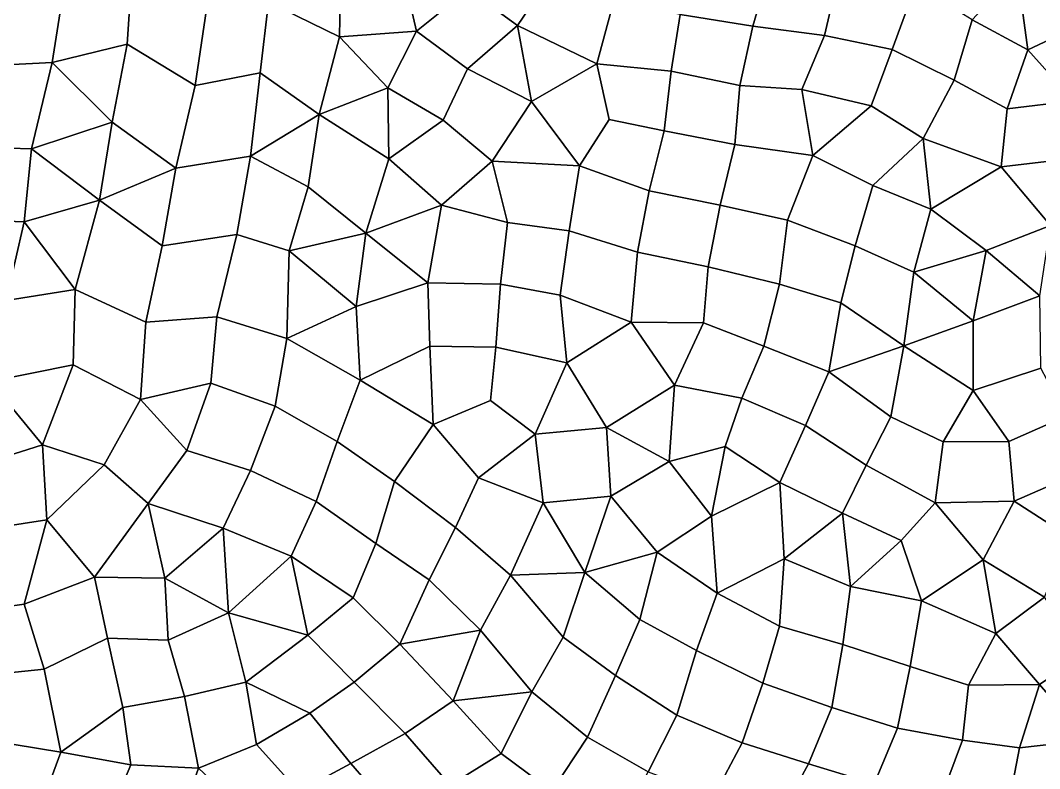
# Model space of a CAD drawing. Extents: x 391089 to 406232, y 6461839 to 6471033.
# Drawn here: x 402555.9 to 402614.5, y 6469660.6 to 6469703.6 of the extents above; entities that cross this region are included whole.
import ezdxf

# ---------------------------------------------------------------- set-up
doc = ezdxf.new("R2010")
doc.units = 0
doc.layers.add('MESH_ELEMS', color=18, linetype='CONTINUOUS')
doc.layers.add('MESH_NODES', color=18, linetype='CONTINUOUS')

msp = doc.modelspace()

# ---------------------------------------------------------------- linework, layer by layer
at = {"layer": 'MESH_ELEMS', "color": 178}
for points in [[(402581.645, 6469705.39, 0.906), (402584.475, 6469703.33, 0.989), (402586.327, 6469706.05, 0.964), (402582.746, 6469708.29, 0.876)], [(402617.374, 6469703.59, 1.056), (402617.753, 6469707.86, 1.384), (402613.213, 6469706.46, 1.172), (402613.833, 6469701.93, 1.074)], [(402578.67, 6469702.99, 0.977), (402577.715, 6469707.15, 0.937), (402574.311, 6469705.92, 1.125), (402574.241, 6469702.67, 1.253)], [(402581.645, 6469705.39, 0.906), (402577.715, 6469707.15, 0.937), (402578.67, 6469702.99, 0.977), (402581.645, 6469705.39, 0.906)], [(402598.012, 6469703.29, 1.066), (402599.032, 6469706.78, 1.034), (402594.822, 6469707.41, 0.976), (402593.838, 6469703.96, 1.051)], [(402599.032, 6469706.78, 1.034), (402598.012, 6469703.29, 1.066), (402602.14, 6469702.74, 1.107), (402602.948, 6469706.3, 1.048)], [(402613.833, 6469701.93, 1.074), (402613.213, 6469706.46, 1.172), (402610.623, 6469703.65, 1.094), (402613.833, 6469701.93, 1.074)], [(402554.588, 6469705.75, 0.902), (402553.547, 6469700.98, 0.799), (402557.719, 6469701.19, 0.84), (402558.469, 6469705.95, 0.919)], [(402562.029, 6469702.26, 0.937), (402562.299, 6469706.31, 0.945), (402558.469, 6469705.95, 0.919), (402557.719, 6469701.19, 0.84)], [(402562.029, 6469702.26, 0.937), (402565.946, 6469699.88, 1.084), (402566.593, 6469704.27, 0.941), (402562.299, 6469706.31, 0.945)], [(402570.167, 6469704.66, 1.101), (402574.241, 6469702.67, 1.253), (402574.311, 6469705.92, 1.125), (402570.167, 6469704.66, 1.101)], [(402584.475, 6469703.33, 0.989), (402589.041, 6469701.11, 1.087), (402590.028, 6469704.74, 1.017), (402586.327, 6469706.05, 0.964)], [(402606.027, 6469701.95, 1.104), (402607.378, 6469705.66, 1.079), (402602.948, 6469706.3, 1.048), (402602.14, 6469702.74, 1.107)], [(402581.645, 6469705.39, 0.906), (402578.67, 6469702.99, 0.977), (402581.612, 6469700.83, 1.017), (402584.475, 6469703.33, 0.989)], [(402606.027, 6469701.95, 1.104), (402609.59, 6469700.18, 1.094), (402610.623, 6469703.65, 1.094), (402607.378, 6469705.66, 1.079)], [(402569.682, 6469700.61, 1.099), (402570.167, 6469704.66, 1.101), (402566.593, 6469704.27, 0.941), (402565.946, 6469699.88, 1.084)], [(402574.241, 6469702.67, 1.253), (402570.167, 6469704.66, 1.101), (402569.682, 6469700.61, 1.099), (402573.068, 6469698.2, 1.176)], [(402593.319, 6469700.69, 1.112), (402593.838, 6469703.96, 1.051), (402590.028, 6469704.74, 1.017), (402589.041, 6469701.11, 1.087)], [(402597.27, 6469699.87, 1.127), (402598.012, 6469703.29, 1.066), (402593.838, 6469703.96, 1.051), (402593.319, 6469700.69, 1.112)], [(402609.59, 6469700.18, 1.094), (402612.63, 6469698.52, 1.072), (402613.833, 6469701.93, 1.074), (402610.623, 6469703.65, 1.094)], [(402616.454, 6469698.98, 1.051), (402620.358, 6469700.96, 0.979), (402617.374, 6469703.59, 1.056), (402613.833, 6469701.93, 1.074)], [(402574.241, 6469702.67, 1.253), (402577.016, 6469699.73, 0.983), (402578.67, 6469702.99, 0.977), (402574.241, 6469702.67, 1.253)], [(402581.612, 6469700.83, 1.017), (402578.67, 6469702.99, 0.977), (402577.016, 6469699.73, 0.983), (402580.213, 6469697.88, 1.04)], [(402585.29, 6469698.95, 1.135), (402584.475, 6469703.33, 0.989), (402581.612, 6469700.83, 1.017), (402585.29, 6469698.95, 1.135)], [(402589.041, 6469701.11, 1.087), (402584.475, 6469703.33, 0.989), (402585.29, 6469698.95, 1.135), (402589.041, 6469701.11, 1.087)], [(402600.829, 6469699.64, 1.133), (402602.14, 6469702.74, 1.107), (402598.012, 6469703.29, 1.066), (402597.27, 6469699.87, 1.127)], [(402562.029, 6469702.26, 0.937), (402557.719, 6469701.19, 0.84), (402561.178, 6469697.76, 0.771), (402562.029, 6469702.26, 0.937)], [(402565.946, 6469699.88, 1.084), (402562.029, 6469702.26, 0.937), (402561.178, 6469697.76, 0.771), (402564.837, 6469695.11, 0.931)], [(402573.068, 6469698.2, 1.176), (402577.016, 6469699.73, 0.983), (402574.241, 6469702.67, 1.253), (402573.068, 6469698.2, 1.176)], [(402604.826, 6469698.71, 1.115), (402606.027, 6469701.95, 1.104), (402602.14, 6469702.74, 1.107), (402600.829, 6469699.64, 1.133)], [(402604.826, 6469698.71, 1.115), (402607.806, 6469696.82, 1.093), (402609.59, 6469700.18, 1.094), (402606.027, 6469701.95, 1.104)], [(402613.833, 6469701.93, 1.074), (402612.63, 6469698.52, 1.072), (402616.454, 6469698.98, 1.051), (402613.833, 6469701.93, 1.074)], [(402556.54, 6469696.22, 0.743), (402557.719, 6469701.19, 0.84), (402553.547, 6469700.98, 0.799), (402552.672, 6469696.35, 0.73)], [(402556.54, 6469696.22, 0.743), (402561.178, 6469697.76, 0.771), (402557.719, 6469701.19, 0.84), (402556.54, 6469696.22, 0.743)], [(402585.29, 6469698.95, 1.135), (402588.039, 6469695.24, 1.213), (402589.757, 6469697.92, 1.177), (402589.041, 6469701.11, 1.087)], [(402589.757, 6469697.92, 1.177), (402592.912, 6469697.27, 1.161), (402593.319, 6469700.69, 1.112), (402589.041, 6469701.11, 1.087)], [(402569.123, 6469695.8, 1.029), (402569.682, 6469700.61, 1.099), (402565.946, 6469699.88, 1.084), (402564.837, 6469695.11, 0.931)], [(402569.123, 6469695.8, 1.029), (402573.068, 6469698.2, 1.176), (402569.682, 6469700.61, 1.099), (402569.123, 6469695.8, 1.029)], [(402580.213, 6469697.88, 1.04), (402583.021, 6469695.51, 1.15), (402585.29, 6469698.95, 1.135), (402581.612, 6469700.83, 1.017)], [(402597.27, 6469699.87, 1.127), (402593.319, 6469700.69, 1.112), (402592.912, 6469697.27, 1.161), (402596.971, 6469696.47, 1.157)], [(402607.806, 6469696.82, 1.093), (402612.284, 6469695.19, 1.074), (402612.63, 6469698.52, 1.072), (402609.59, 6469700.18, 1.094)], [(402577.016, 6469699.73, 0.983), (402573.068, 6469698.2, 1.176), (402577.088, 6469695.66, 0.941), (402577.016, 6469699.73, 0.983)], [(402580.213, 6469697.88, 1.04), (402577.016, 6469699.73, 0.983), (402577.088, 6469695.66, 0.941), (402580.213, 6469697.88, 1.04)], [(402596.971, 6469696.47, 1.157), (402601.468, 6469695.85, 1.144), (402600.829, 6469699.64, 1.133), (402597.27, 6469699.87, 1.127)], [(402600.829, 6469699.64, 1.133), (402601.468, 6469695.85, 1.144), (402604.826, 6469698.71, 1.115), (402600.829, 6469699.64, 1.133)], [(402588.039, 6469695.24, 1.213), (402585.29, 6469698.95, 1.135), (402583.021, 6469695.51, 1.15), (402588.039, 6469695.24, 1.213)], [(402616.045, 6469695.64, 1.073), (402616.454, 6469698.98, 1.051), (402612.63, 6469698.52, 1.072), (402612.284, 6469695.19, 1.074)], [(402573.068, 6469698.2, 1.176), (402569.123, 6469695.8, 1.029), (402572.443, 6469694.05, 0.817), (402573.068, 6469698.2, 1.176)], [(402572.443, 6469694.05, 0.817), (402575.765, 6469691.38, 0.885), (402577.088, 6469695.66, 0.941), (402573.068, 6469698.2, 1.176)], [(402604.903, 6469694.11, 1.12), (402607.806, 6469696.82, 1.093), (402604.826, 6469698.71, 1.115), (402601.468, 6469695.85, 1.144)], [(402560.446, 6469693.28, 0.72), (402561.178, 6469697.76, 0.771), (402556.54, 6469696.22, 0.743), (402560.446, 6469693.28, 0.72)], [(402561.178, 6469697.76, 0.771), (402560.446, 6469693.28, 0.72), (402564.837, 6469695.11, 0.931), (402561.178, 6469697.76, 0.771)], [(402580.118, 6469692.98, 1.03), (402583.021, 6469695.51, 1.15), (402580.213, 6469697.88, 1.04), (402577.088, 6469695.66, 0.941)], [(402592.045, 6469693.81, 1.185), (402592.912, 6469697.27, 1.161), (402589.757, 6469697.92, 1.177), (402588.039, 6469695.24, 1.213)], [(402592.912, 6469697.27, 1.161), (402592.045, 6469693.81, 1.185), (402596.136, 6469692.98, 1.169), (402596.971, 6469696.47, 1.157)], [(402600.001, 6469692.12, 1.156), (402601.468, 6469695.85, 1.144), (402596.971, 6469696.47, 1.157), (402596.136, 6469692.98, 1.169)], [(402607.806, 6469696.82, 1.093), (402604.903, 6469694.11, 1.12), (402608.241, 6469692.75, 1.1), (402607.806, 6469696.82, 1.093)], [(402607.806, 6469696.82, 1.093), (402608.241, 6469692.75, 1.1), (402612.284, 6469695.19, 1.074), (402607.806, 6469696.82, 1.093)], [(402552.672, 6469696.35, 0.73), (402551.496, 6469692.19, 0.668), (402556.119, 6469692.02, 0.678), (402556.54, 6469696.22, 0.743)], [(402556.119, 6469692.02, 0.678), (402560.446, 6469693.28, 0.72), (402556.54, 6469696.22, 0.743), (402556.119, 6469692.02, 0.678)], [(402568.351, 6469691.29, 0.911), (402569.123, 6469695.8, 1.029), (402564.837, 6469695.11, 0.931), (402564.044, 6469690.64, 0.728)], [(402568.351, 6469691.29, 0.911), (402571.352, 6469690.36, 1.053), (402572.443, 6469694.05, 0.817), (402569.123, 6469695.8, 1.029)], [(402600.001, 6469692.12, 1.156), (402603.893, 6469690.65, 1.137), (402604.903, 6469694.11, 1.12), (402601.468, 6469695.85, 1.144)], [(402580.118, 6469692.98, 1.03), (402577.088, 6469695.66, 0.941), (402575.765, 6469691.38, 0.885), (402580.118, 6469692.98, 1.03)], [(402583.021, 6469695.51, 1.15), (402580.118, 6469692.98, 1.03), (402583.896, 6469691.98, 1.105), (402583.021, 6469695.51, 1.15)], [(402583.896, 6469691.98, 1.105), (402587.455, 6469691.51, 1.192), (402588.039, 6469695.24, 1.213), (402583.021, 6469695.51, 1.15)], [(402587.455, 6469691.51, 1.192), (402591.378, 6469690.28, 1.176), (402592.045, 6469693.81, 1.185), (402588.039, 6469695.24, 1.213)], [(402612.284, 6469695.19, 1.074), (402615.122, 6469691.81, 1.126), (402616.045, 6469695.64, 1.073), (402612.284, 6469695.19, 1.074)], [(402564.837, 6469695.11, 0.931), (402560.446, 6469693.28, 0.72), (402564.044, 6469690.64, 0.728), (402564.837, 6469695.11, 0.931)], [(402612.284, 6469695.19, 1.074), (402608.241, 6469692.75, 1.1), (402611.434, 6469690.37, 1.122), (402615.122, 6469691.81, 1.126)], [(402575.765, 6469691.38, 0.885), (402572.443, 6469694.05, 0.817), (402571.352, 6469690.36, 1.053), (402575.765, 6469691.38, 0.885)], [(402603.893, 6469690.65, 1.137), (402607.263, 6469689.13, 1.121), (402608.241, 6469692.75, 1.1), (402604.903, 6469694.11, 1.12)], [(402596.136, 6469692.98, 1.169), (402592.045, 6469693.81, 1.185), (402591.378, 6469690.28, 1.176), (402595.441, 6469689.43, 1.158)], [(402560.446, 6469693.28, 0.72), (402556.119, 6469692.02, 0.678), (402559.052, 6469688.13, 0.666), (402560.446, 6469693.28, 0.72)], [(402564.044, 6469690.64, 0.728), (402560.446, 6469693.28, 0.72), (402559.052, 6469688.13, 0.666), (402563.118, 6469686.25, 0.69)], [(402575.765, 6469691.38, 0.885), (402579.332, 6469688.52, 0.976), (402580.118, 6469692.98, 1.03), (402575.765, 6469691.38, 0.885)], [(402583.509, 6469688.43, 1.069), (402583.896, 6469691.98, 1.105), (402580.118, 6469692.98, 1.03), (402579.332, 6469688.52, 0.976)], [(402595.441, 6469689.43, 1.158), (402599.541, 6469688.43, 1.153), (402600.001, 6469692.12, 1.156), (402596.136, 6469692.98, 1.169)], [(402607.263, 6469689.13, 1.121), (402611.434, 6469690.37, 1.122), (402608.241, 6469692.75, 1.1), (402607.263, 6469689.13, 1.121)], [(402555.087, 6469687.5, 0.623), (402556.119, 6469692.02, 0.678), (402551.496, 6469692.19, 0.668), (402550.701, 6469686.36, 0.563)], [(402559.052, 6469688.13, 0.666), (402556.119, 6469692.02, 0.678), (402555.087, 6469687.5, 0.623), (402559.052, 6469688.13, 0.666)], [(402587.455, 6469691.51, 1.192), (402583.896, 6469691.98, 1.105), (402583.509, 6469688.43, 1.069), (402586.932, 6469687.81, 1.113)], [(402599.541, 6469688.43, 1.153), (402603.069, 6469687.37, 1.139), (402603.893, 6469690.65, 1.137), (402600.001, 6469692.12, 1.156)], [(402615.122, 6469691.81, 1.126), (402611.434, 6469690.37, 1.122), (402614.506, 6469687.77, 1.165), (402615.122, 6469691.81, 1.126)], [(402567.201, 6469686.55, 0.735), (402568.351, 6469691.29, 0.911), (402564.044, 6469690.64, 0.728), (402563.118, 6469686.25, 0.69)], [(402571.352, 6469690.36, 1.053), (402568.351, 6469691.29, 0.911), (402567.201, 6469686.55, 0.735), (402571.219, 6469685.31, 0.788)], [(402575.765, 6469691.38, 0.885), (402571.352, 6469690.36, 1.053), (402575.21, 6469687.16, 0.882), (402575.765, 6469691.38, 0.885)], [(402575.21, 6469687.16, 0.882), (402579.332, 6469688.52, 0.976), (402575.765, 6469691.38, 0.885), (402575.21, 6469687.16, 0.882)], [(402591.378, 6469690.28, 1.176), (402587.455, 6469691.51, 1.192), (402586.932, 6469687.81, 1.113), (402591.012, 6469686.25, 1.128)], [(402603.069, 6469687.37, 1.139), (402606.698, 6469684.89, 1.125), (402607.263, 6469689.13, 1.121), (402603.893, 6469690.65, 1.137)], [(402571.219, 6469685.31, 0.788), (402575.21, 6469687.16, 0.882), (402571.352, 6469690.36, 1.053), (402571.219, 6469685.31, 0.788)], [(402591.012, 6469686.25, 1.128), (402595.167, 6469686.21, 1.137), (402595.441, 6469689.43, 1.158), (402591.378, 6469690.28, 1.176)], [(402611.434, 6469690.37, 1.122), (402607.263, 6469689.13, 1.121), (402610.675, 6469686.33, 1.138), (402611.434, 6469690.37, 1.122)], [(402610.675, 6469686.33, 1.138), (402614.506, 6469687.77, 1.165), (402611.434, 6469690.37, 1.122), (402610.675, 6469686.33, 1.138)], [(402595.167, 6469686.21, 1.137), (402598.637, 6469684.87, 1.137), (402599.541, 6469688.43, 1.153), (402595.441, 6469689.43, 1.158)], [(402607.263, 6469689.13, 1.121), (402606.698, 6469684.89, 1.125), (402610.675, 6469686.33, 1.138), (402607.263, 6469689.13, 1.121)], [(402579.443, 6469684.88, 0.952), (402579.332, 6469688.52, 0.976), (402575.21, 6469687.16, 0.882), (402575.439, 6469682.92, 0.866)], [(402583.244, 6469684.81, 1.028), (402583.509, 6469688.43, 1.069), (402579.332, 6469688.52, 0.976), (402579.443, 6469684.88, 0.952)], [(402583.244, 6469684.81, 1.028), (402587.312, 6469683.91, 1.069), (402586.932, 6469687.81, 1.113), (402583.509, 6469688.43, 1.069)], [(402598.637, 6469684.87, 1.137), (402602.389, 6469683.4, 1.132), (402603.069, 6469687.37, 1.139), (402599.541, 6469688.43, 1.153)], [(402558.934, 6469683.79, 0.619), (402559.052, 6469688.13, 0.666), (402555.087, 6469687.5, 0.623), (402554.153, 6469682.83, 0.577)], [(402558.934, 6469683.79, 0.619), (402562.794, 6469681.8, 0.668), (402563.118, 6469686.25, 0.69), (402559.052, 6469688.13, 0.666)], [(402591.012, 6469686.25, 1.128), (402586.932, 6469687.81, 1.113), (402587.312, 6469683.91, 1.069), (402591.012, 6469686.25, 1.128)], [(402614.574, 6469683.6, 1.152), (402614.506, 6469687.77, 1.165), (402610.675, 6469686.33, 1.138), (402610.675, 6469682.32, 1.129)], [(402575.21, 6469687.16, 0.882), (402571.219, 6469685.31, 0.788), (402575.439, 6469682.92, 0.866), (402575.21, 6469687.16, 0.882)], [(402603.069, 6469687.37, 1.139), (402602.389, 6469683.4, 1.132), (402606.698, 6469684.89, 1.125), (402603.069, 6469687.37, 1.139)], [(402566.844, 6469682.74, 0.723), (402567.201, 6469686.55, 0.735), (402563.118, 6469686.25, 0.69), (402562.794, 6469681.8, 0.668)], [(402566.844, 6469682.74, 0.723), (402570.554, 6469681.42, 0.788), (402571.219, 6469685.31, 0.788), (402567.201, 6469686.55, 0.735)], [(402593.513, 6469682.62, 1.125), (402591.012, 6469686.25, 1.128), (402587.312, 6469683.91, 1.069), (402589.595, 6469680.19, 1.081)], [(402591.012, 6469686.25, 1.128), (402593.513, 6469682.62, 1.125), (402595.167, 6469686.21, 1.137), (402591.012, 6469686.25, 1.128)], [(402597.371, 6469681.87, 1.136), (402598.637, 6469684.87, 1.137), (402595.167, 6469686.21, 1.137), (402593.513, 6469682.62, 1.125)], [(402610.675, 6469686.33, 1.138), (402606.698, 6469684.89, 1.125), (402610.675, 6469682.32, 1.129), (402610.675, 6469686.33, 1.138)], [(402575.439, 6469682.92, 0.866), (402571.219, 6469685.31, 0.788), (402570.554, 6469681.42, 0.788), (402574.113, 6469679.39, 0.855)], [(402579.638, 6469680.37, 0.938), (402579.443, 6469684.88, 0.952), (402575.439, 6469682.92, 0.866), (402579.638, 6469680.37, 0.938)], [(402582.928, 6469681.75, 0.99), (402583.244, 6469684.81, 1.028), (402579.443, 6469684.88, 0.952), (402579.638, 6469680.37, 0.938)], [(402582.928, 6469681.75, 0.99), (402585.493, 6469679.81, 1.004), (402587.312, 6469683.91, 1.069), (402583.244, 6469684.81, 1.028)], [(402601.032, 6469680.31, 1.13), (402602.389, 6469683.4, 1.132), (402598.637, 6469684.87, 1.137), (402597.371, 6469681.87, 1.136)], [(402602.389, 6469683.4, 1.132), (402605.942, 6469680.81, 1.111), (402606.698, 6469684.89, 1.125), (402602.389, 6469683.4, 1.132)], [(402610.675, 6469682.32, 1.129), (402606.698, 6469684.89, 1.125), (402605.942, 6469680.81, 1.111), (402608.966, 6469679.36, 1.104)], [(402557.167, 6469679.19, 0.61), (402558.934, 6469683.79, 0.619), (402554.153, 6469682.83, 0.577), (402557.167, 6469679.19, 0.61)], [(402557.167, 6469679.19, 0.61), (402560.713, 6469678.04, 0.658), (402562.794, 6469681.8, 0.668), (402558.934, 6469683.79, 0.619)], [(402585.493, 6469679.81, 1.004), (402589.595, 6469680.19, 1.081), (402587.312, 6469683.91, 1.069), (402585.493, 6469679.81, 1.004)], [(402612.727, 6469679.38, 1.112), (402616.034, 6469680.85, 1.128), (402614.574, 6469683.6, 1.152), (402610.675, 6469682.32, 1.129)], [(402574.113, 6469679.39, 0.855), (402577.403, 6469677.09, 0.871), (402579.638, 6469680.37, 0.938), (402575.439, 6469682.92, 0.866)], [(402605.942, 6469680.81, 1.111), (402602.389, 6469683.4, 1.132), (402601.032, 6469680.31, 1.13), (402604.523, 6469678.03, 1.109)], [(402552.621, 6469677.76, 0.572), (402557.167, 6469679.19, 0.61), (402554.153, 6469682.83, 0.577), (402552.621, 6469677.76, 0.572)], [(402565.468, 6469678.86, 0.725), (402566.844, 6469682.74, 0.723), (402562.794, 6469681.8, 0.668), (402565.468, 6469678.86, 0.725)], [(402569.12, 6469677.72, 0.79), (402570.554, 6469681.42, 0.788), (402566.844, 6469682.74, 0.723), (402565.468, 6469678.86, 0.725)], [(402593.513, 6469682.62, 1.125), (402589.595, 6469680.19, 1.081), (402593.204, 6469678.24, 1.135), (402593.513, 6469682.62, 1.125)], [(402593.513, 6469682.62, 1.125), (402593.204, 6469678.24, 1.135), (402596.417, 6469679.09, 1.141), (402597.371, 6469681.87, 1.136)], [(402610.675, 6469682.32, 1.129), (402608.966, 6469679.36, 1.104), (402612.727, 6469679.38, 1.112), (402610.675, 6469682.32, 1.129)], [(402565.468, 6469678.86, 0.725), (402562.794, 6469681.8, 0.668), (402560.713, 6469678.04, 0.658), (402563.242, 6469675.82, 0.71)], [(402582.243, 6469677.29, 0.92), (402585.493, 6469679.81, 1.004), (402582.928, 6469681.75, 0.99), (402579.638, 6469680.37, 0.938)], [(402596.417, 6469679.09, 1.141), (402599.569, 6469677.03, 1.14), (402601.032, 6469680.31, 1.13), (402597.371, 6469681.87, 1.136)], [(402574.113, 6469679.39, 0.855), (402570.554, 6469681.42, 0.788), (402569.12, 6469677.72, 0.79), (402572.913, 6469675.93, 0.811)], [(402608.966, 6469679.36, 1.104), (402605.942, 6469680.81, 1.111), (402604.523, 6469678.03, 1.109), (402608.497, 6469675.86, 1.075)], [(402616.947, 6469677.66, 1.096), (402616.034, 6469680.85, 1.128), (402612.727, 6469679.38, 1.112), (402613.034, 6469675.95, 1.074)], [(402577.403, 6469677.09, 0.871), (402580.909, 6469674.43, 0.827), (402582.243, 6469677.29, 0.92), (402579.638, 6469680.37, 0.938)], [(402589.853, 6469676.24, 1.037), (402589.595, 6469680.19, 1.081), (402585.493, 6469679.81, 1.004), (402585.961, 6469675.86, 0.93)], [(402589.853, 6469676.24, 1.037), (402593.204, 6469678.24, 1.135), (402589.595, 6469680.19, 1.081), (402589.853, 6469676.24, 1.037)], [(402599.569, 6469677.03, 1.14), (402603.173, 6469675.27, 1.108), (402604.523, 6469678.03, 1.109), (402601.032, 6469680.31, 1.13)], [(402572.913, 6469675.93, 0.811), (402576.34, 6469673.51, 0.793), (402577.403, 6469677.09, 0.871), (402574.113, 6469679.39, 0.855)], [(402585.493, 6469679.81, 1.004), (402582.243, 6469677.29, 0.92), (402585.961, 6469675.86, 0.93), (402585.493, 6469679.81, 1.004)], [(402613.034, 6469675.95, 1.074), (402612.727, 6469679.38, 1.112), (402608.966, 6469679.36, 1.104), (402608.497, 6469675.86, 1.075)], [(402557.411, 6469674.88, 0.641), (402557.167, 6469679.19, 0.61), (402552.621, 6469677.76, 0.572), (402553.071, 6469674.21, 0.575)], [(402560.713, 6469678.04, 0.658), (402557.167, 6469679.19, 0.61), (402557.411, 6469674.88, 0.641), (402560.713, 6469678.04, 0.658)], [(402567.548, 6469674.39, 0.773), (402569.12, 6469677.72, 0.79), (402565.468, 6469678.86, 0.725), (402563.242, 6469675.82, 0.71)], [(402596.417, 6469679.09, 1.141), (402593.204, 6469678.24, 1.135), (402595.637, 6469675.08, 1.161), (402596.417, 6469679.09, 1.141)], [(402599.569, 6469677.03, 1.14), (402596.417, 6469679.09, 1.141), (402595.637, 6469675.08, 1.161), (402599.569, 6469677.03, 1.14)], [(402592.518, 6469673.02, 1.061), (402595.637, 6469675.08, 1.161), (402593.204, 6469678.24, 1.135), (402589.853, 6469676.24, 1.037)], [(402557.411, 6469674.88, 0.641), (402560.153, 6469671.57, 0.739), (402563.242, 6469675.82, 0.71), (402560.713, 6469678.04, 0.658)], [(402569.12, 6469677.72, 0.79), (402567.548, 6469674.39, 0.773), (402571.459, 6469672.78, 0.777), (402572.913, 6469675.93, 0.811)], [(402606.536, 6469673.68, 1.076), (402608.497, 6469675.86, 1.075), (402604.523, 6469678.03, 1.109), (402603.173, 6469675.27, 1.108)], [(402616.947, 6469677.66, 1.096), (402613.034, 6469675.95, 1.074), (402616.228, 6469673.9, 1.064), (402616.947, 6469677.66, 1.096)], [(402580.909, 6469674.43, 0.827), (402577.403, 6469677.09, 0.871), (402576.34, 6469673.51, 0.793), (402579.398, 6469671.42, 0.743)], [(402585.961, 6469675.86, 0.93), (402582.243, 6469677.29, 0.92), (402580.909, 6469674.43, 0.827), (402584.081, 6469671.69, 0.818)], [(402599.814, 6469672.64, 1.122), (402599.569, 6469677.03, 1.14), (402595.637, 6469675.08, 1.161), (402595.957, 6469670.66, 1.094)], [(402599.814, 6469672.64, 1.122), (402603.173, 6469675.27, 1.108), (402599.569, 6469677.03, 1.14), (402599.814, 6469672.64, 1.122)], [(402571.459, 6469672.78, 0.777), (402575.034, 6469670.39, 0.729), (402576.34, 6469673.51, 0.793), (402572.913, 6469675.93, 0.811)], [(402585.961, 6469675.86, 0.93), (402584.081, 6469671.69, 0.818), (402588.352, 6469671.85, 0.938), (402585.961, 6469675.86, 0.93)], [(402589.853, 6469676.24, 1.037), (402585.961, 6469675.86, 0.93), (402588.352, 6469671.85, 0.938), (402589.853, 6469676.24, 1.037)], [(402588.352, 6469671.85, 0.938), (402592.518, 6469673.02, 1.061), (402589.853, 6469676.24, 1.037), (402588.352, 6469671.85, 0.938)], [(402606.536, 6469673.68, 1.076), (402607.705, 6469670.21, 1.052), (402611.254, 6469672.58, 1.047), (402608.497, 6469675.86, 1.075)], [(402613.034, 6469675.95, 1.074), (402608.497, 6469675.86, 1.075), (402611.254, 6469672.58, 1.047), (402613.034, 6469675.95, 1.074)], [(402611.254, 6469672.58, 1.047), (402614.792, 6469670.43, 1.036), (402616.228, 6469673.9, 1.064), (402613.034, 6469675.95, 1.074)], [(402560.153, 6469671.57, 0.739), (402564.201, 6469671.53, 0.773), (402563.242, 6469675.82, 0.71), (402560.153, 6469671.57, 0.739)], [(402567.548, 6469674.39, 0.773), (402563.242, 6469675.82, 0.71), (402564.201, 6469671.53, 0.773), (402567.548, 6469674.39, 0.773)], [(402599.814, 6469672.64, 1.122), (402603.631, 6469671.04, 1.078), (402603.173, 6469675.27, 1.108), (402599.814, 6469672.64, 1.122)], [(402606.536, 6469673.68, 1.076), (402603.173, 6469675.27, 1.108), (402603.631, 6469671.04, 1.078), (402606.536, 6469673.68, 1.076)], [(402556.118, 6469670.03, 0.749), (402557.411, 6469674.88, 0.641), (402553.071, 6469674.21, 0.575), (402551.728, 6469669.42, 0.739)], [(402557.411, 6469674.88, 0.641), (402556.118, 6469670.03, 0.749), (402560.153, 6469671.57, 0.739), (402557.411, 6469674.88, 0.641)], [(402595.637, 6469675.08, 1.161), (402592.518, 6469673.02, 1.061), (402595.957, 6469670.66, 1.094), (402595.637, 6469675.08, 1.161)], [(402564.201, 6469671.53, 0.773), (402567.863, 6469669.52, 0.789), (402567.548, 6469674.39, 0.773), (402564.201, 6469671.53, 0.773)], [(402571.459, 6469672.78, 0.777), (402567.548, 6469674.39, 0.773), (402567.863, 6469669.52, 0.789), (402571.459, 6469672.78, 0.777)], [(402579.398, 6469671.42, 0.743), (402582.35, 6469668.52, 0.688), (402584.081, 6469671.69, 0.818), (402580.909, 6469674.43, 0.827)], [(402606.536, 6469673.68, 1.076), (402603.631, 6469671.04, 1.078), (402607.705, 6469670.21, 1.052), (402606.536, 6469673.68, 1.076)], [(402575.034, 6469670.39, 0.729), (402577.716, 6469667.73, 0.65), (402579.398, 6469671.42, 0.743), (402576.34, 6469673.51, 0.793)], [(402592.518, 6469673.02, 1.061), (402588.352, 6469671.85, 0.938), (402591.522, 6469669.15, 0.988), (402592.518, 6469673.02, 1.061)], [(402591.522, 6469669.15, 0.988), (402594.781, 6469667.35, 1.025), (402595.957, 6469670.66, 1.094), (402592.518, 6469673.02, 1.061)], [(402572.425, 6469668.25, 0.702), (402571.459, 6469672.78, 0.777), (402567.863, 6469669.52, 0.789), (402572.425, 6469668.25, 0.702)], [(402571.459, 6469672.78, 0.777), (402572.425, 6469668.25, 0.702), (402575.034, 6469670.39, 0.729), (402571.459, 6469672.78, 0.777)], [(402599.814, 6469672.64, 1.122), (402595.957, 6469670.66, 1.094), (402599.555, 6469668.76, 1.084), (402599.814, 6469672.64, 1.122)], [(402603.631, 6469671.04, 1.078), (402599.814, 6469672.64, 1.122), (402599.555, 6469668.76, 1.084), (402603.194, 6469667.7, 1.061)], [(402611.254, 6469672.58, 1.047), (402607.705, 6469670.21, 1.052), (402611.984, 6469668.33, 1.044), (402611.254, 6469672.58, 1.047)], [(402611.254, 6469672.58, 1.047), (402611.984, 6469668.33, 1.044), (402614.792, 6469670.43, 1.036), (402611.254, 6469672.58, 1.047)], [(402587.108, 6469668.13, 0.866), (402588.352, 6469671.85, 0.938), (402584.081, 6469671.69, 0.818), (402587.108, 6469668.13, 0.866)], [(402587.108, 6469668.13, 0.866), (402590.115, 6469665.91, 0.904), (402591.522, 6469669.15, 0.988), (402588.352, 6469671.85, 0.938)], [(402560.896, 6469668.07, 0.82), (402560.153, 6469671.57, 0.739), (402556.118, 6469670.03, 0.749), (402557.268, 6469666.29, 0.863)], [(402564.201, 6469671.53, 0.773), (402560.153, 6469671.57, 0.739), (402560.896, 6469668.07, 0.82), (402564.392, 6469667.95, 0.868)], [(402564.392, 6469667.95, 0.868), (402567.863, 6469669.52, 0.789), (402564.201, 6469671.53, 0.773), (402564.392, 6469667.95, 0.868)], [(402582.35, 6469668.52, 0.688), (402579.398, 6469671.42, 0.743), (402577.716, 6469667.73, 0.65), (402582.35, 6469668.52, 0.688)], [(402587.108, 6469668.13, 0.866), (402584.081, 6469671.69, 0.818), (402582.35, 6469668.52, 0.688), (402585.304, 6469664.97, 0.783)], [(402594.781, 6469667.35, 1.025), (402598.578, 6469665.47, 1.042), (402599.555, 6469668.76, 1.084), (402595.957, 6469670.66, 1.094)], [(402603.194, 6469667.7, 1.061), (402607.054, 6469666.43, 1.059), (402607.705, 6469670.21, 1.052), (402603.631, 6469671.04, 1.078)], [(402556.118, 6469670.03, 0.749), (402551.728, 6469669.42, 0.739), (402553.345, 6469665.89, 0.897), (402557.268, 6469666.29, 0.863)], [(402575.084, 6469665.53, 0.62), (402577.716, 6469667.73, 0.65), (402575.034, 6469670.39, 0.729), (402572.425, 6469668.25, 0.702)], [(402607.054, 6469666.43, 1.059), (402610.406, 6469665.37, 1.138), (402611.984, 6469668.33, 1.044), (402607.705, 6469670.21, 1.052)], [(402614.792, 6469670.43, 1.036), (402611.984, 6469668.33, 1.044), (402614.499, 6469665.41, 1.229), (402617.079, 6469667.14, 1.13)], [(402568.857, 6469665.54, 0.791), (402567.863, 6469669.52, 0.789), (402564.392, 6469667.95, 0.868), (402565.34, 6469664.72, 0.917)], [(402567.863, 6469669.52, 0.789), (402568.857, 6469665.54, 0.791), (402572.425, 6469668.25, 0.702), (402567.863, 6469669.52, 0.789)], [(402590.115, 6469665.91, 0.904), (402593.641, 6469663.63, 0.931), (402594.781, 6469667.35, 1.025), (402591.522, 6469669.15, 0.988)], [(402572.542, 6469663.76, 0.663), (402575.084, 6469665.53, 0.62), (402572.425, 6469668.25, 0.702), (402568.857, 6469665.54, 0.791)], [(402577.716, 6469667.73, 0.65), (402580.777, 6469664.47, 0.592), (402582.35, 6469668.52, 0.688), (402577.716, 6469667.73, 0.65)], [(402585.304, 6469664.97, 0.783), (402582.35, 6469668.52, 0.688), (402580.777, 6469664.47, 0.592), (402585.304, 6469664.97, 0.783)], [(402603.194, 6469667.7, 1.061), (402599.555, 6469668.76, 1.084), (402598.578, 6469665.47, 1.042), (402602.55, 6469664.08, 1.048)], [(402611.984, 6469668.33, 1.044), (402610.406, 6469665.37, 1.138), (402614.499, 6469665.41, 1.229), (402611.984, 6469668.33, 1.044)], [(402561.793, 6469664.08, 0.963), (402560.896, 6469668.07, 0.82), (402557.268, 6469666.29, 0.863), (402558.218, 6469661.5, 1.041)], [(402564.392, 6469667.95, 0.868), (402560.896, 6469668.07, 0.82), (402561.793, 6469664.08, 0.963), (402565.34, 6469664.72, 0.917)], [(402577.716, 6469667.73, 0.65), (402575.084, 6469665.53, 0.62), (402578.019, 6469662.59, 0.594), (402580.777, 6469664.47, 0.592)], [(402585.304, 6469664.97, 0.783), (402588.509, 6469662.38, 0.838), (402590.115, 6469665.91, 0.904), (402587.108, 6469668.13, 0.866)], [(402602.55, 6469664.08, 1.048), (402606.329, 6469662.89, 1.062), (402607.054, 6469666.43, 1.059), (402603.194, 6469667.7, 1.061)], [(402593.641, 6469663.63, 0.931), (402597.401, 6469662.05, 0.961), (402598.578, 6469665.47, 1.042), (402594.781, 6469667.35, 1.025)], [(402617.251, 6469662.2, 1.219), (402619.908, 6469664.29, 1.184), (402617.079, 6469667.14, 1.13), (402614.499, 6469665.41, 1.229)], [(402557.268, 6469666.29, 0.863), (402553.345, 6469665.89, 0.897), (402554.112, 6469662.18, 1.009), (402558.218, 6469661.5, 1.041)], [(402593.641, 6469663.63, 0.931), (402590.115, 6469665.91, 0.904), (402588.509, 6469662.38, 0.838), (402591.999, 6469660.37, 0.828)], [(402610.064, 6469662.19, 1.189), (402610.406, 6469665.37, 1.138), (402607.054, 6469666.43, 1.059), (402606.329, 6469662.89, 1.062)], [(402569.47, 6469661.95, 0.836), (402568.857, 6469665.54, 0.791), (402565.34, 6469664.72, 0.917), (402566.139, 6469660.59, 0.983)], [(402569.47, 6469661.95, 0.836), (402572.542, 6469663.76, 0.663), (402568.857, 6469665.54, 0.791), (402569.47, 6469661.95, 0.836)], [(402574.902, 6469660.85, 0.622), (402578.019, 6469662.59, 0.594), (402575.084, 6469665.53, 0.62), (402572.542, 6469663.76, 0.663)], [(402601.217, 6469660.83, 1.016), (402602.55, 6469664.08, 1.048), (402598.578, 6469665.47, 1.042), (402597.401, 6469662.05, 0.961)], [(402613.351, 6469661.76, 1.313), (402614.499, 6469665.41, 1.229), (402610.406, 6469665.37, 1.138), (402610.064, 6469662.19, 1.189)], [(402617.251, 6469662.2, 1.219), (402614.499, 6469665.41, 1.229), (402613.351, 6469661.76, 1.313), (402617.251, 6469662.2, 1.219)], [(402565.34, 6469664.72, 0.917), (402561.793, 6469664.08, 0.963), (402562.243, 6469660.78, 1.096), (402566.139, 6469660.59, 0.983)], [(402585.304, 6469664.97, 0.783), (402580.777, 6469664.47, 0.592), (402583.547, 6469661.44, 0.762), (402585.304, 6469664.97, 0.783)], [(402588.509, 6469662.38, 0.838), (402585.304, 6469664.97, 0.783), (402583.547, 6469661.44, 0.762), (402586.46, 6469659.27, 0.805)], [(402580.777, 6469664.47, 0.592), (402578.019, 6469662.59, 0.594), (402580.617, 6469659.61, 0.653), (402583.547, 6469661.44, 0.762)], [(402562.243, 6469660.78, 1.096), (402561.793, 6469664.08, 0.963), (402558.218, 6469661.5, 1.041), (402562.243, 6469660.78, 1.096)], [(402571.911, 6469659.25, 0.815), (402574.902, 6469660.85, 0.622), (402572.542, 6469663.76, 0.663), (402569.47, 6469661.95, 0.836)], [(402595.761, 6469658.97, 0.834), (402597.401, 6469662.05, 0.961), (402593.641, 6469663.63, 0.931), (402591.999, 6469660.37, 0.828)], [(402604.983, 6469659.69, 1.026), (402606.329, 6469662.89, 1.062), (402602.55, 6469664.08, 1.048), (402601.217, 6469660.83, 1.016)], [(402578.019, 6469662.59, 0.594), (402574.902, 6469660.85, 0.622), (402577.49, 6469657.86, 0.666), (402580.617, 6469659.61, 0.653)], [(402590.309, 6469657.37, 0.684), (402591.999, 6469660.37, 0.828), (402588.509, 6469662.38, 0.838), (402586.46, 6469659.27, 0.805)], [(402608.81, 6469658.81, 1.049), (402610.064, 6469662.19, 1.189), (402606.329, 6469662.89, 1.062), (402604.983, 6469659.69, 1.026)], [(402557.007, 6469658.22, 1.126), (402558.218, 6469661.5, 1.041), (402554.112, 6469662.18, 1.009), (402553.027, 6469658.69, 1.146)], [(402569.47, 6469661.95, 0.836), (402566.139, 6469660.59, 0.983), (402569.18, 6469657.73, 1), (402571.911, 6469659.25, 0.815)], [(402599.525, 6469657.74, 0.933), (402601.217, 6469660.83, 1.016), (402597.401, 6469662.05, 0.961), (402595.761, 6469658.97, 0.834)], [(402612.696, 6469658.36, 1.262), (402613.351, 6469661.76, 1.313), (402610.064, 6469662.19, 1.189), (402608.81, 6469658.81, 1.049)], [(402613.351, 6469661.76, 1.313), (402612.696, 6469658.36, 1.262), (402615.985, 6469658.16, 1.169), (402617.251, 6469662.2, 1.219)], [(402560.988, 6469657.76, 1.144), (402562.243, 6469660.78, 1.096), (402558.218, 6469661.5, 1.041), (402557.007, 6469658.22, 1.126)], [(402583.547, 6469661.44, 0.762), (402580.617, 6469659.61, 0.653), (402583.092, 6469656.64, 0.654), (402586.46, 6469659.27, 0.805)], [(402564.965, 6469657.29, 1.151), (402566.139, 6469660.59, 0.983), (402562.243, 6469660.78, 1.096), (402560.988, 6469657.76, 1.144)], [(402574.409, 6469656.16, 0.834), (402577.49, 6469657.86, 0.666), (402574.902, 6469660.85, 0.622), (402571.911, 6469659.25, 0.815)], [(402603.377, 6469656.55, 0.955), (402604.983, 6469659.69, 1.026), (402601.217, 6469660.83, 1.016), (402599.525, 6469657.74, 0.933)], [(402569.18, 6469657.73, 1), (402566.139, 6469660.59, 0.983), (402564.965, 6469657.29, 1.151), (402567.631, 6469654.62, 1.228)]]:
    msp.add_3dface(points, dxfattribs=at)
at = {"layer": 'MESH_NODES', "color": 18}
for p in [(402578.67, 6469702.99, 0.977), (402584.475, 6469703.33, 0.989), (402598.012, 6469703.29, 1.066), (402562.029, 6469702.26, 0.937), (402574.241, 6469702.67, 1.253), (402602.14, 6469702.74, 1.107), (402606.027, 6469701.95, 1.104), (402613.833, 6469701.93, 1.074), (402557.719, 6469701.19, 0.84), (402589.041, 6469701.11, 1.087), (402569.682, 6469700.61, 1.099), (402581.612, 6469700.83, 1.017), (402593.319, 6469700.69, 1.112), (402609.59, 6469700.18, 1.094), (402565.946, 6469699.88, 1.084), (402577.016, 6469699.73, 0.983), (402597.27, 6469699.87, 1.127), (402600.829, 6469699.64, 1.133), (402585.29, 6469698.95, 1.135), (402573.068, 6469698.2, 1.176), (402604.826, 6469698.71, 1.115), (402612.63, 6469698.52, 1.072), (402561.178, 6469697.76, 0.771), (402580.213, 6469697.88, 1.04), (402589.757, 6469697.92, 1.177), (402592.912, 6469697.27, 1.161), (402596.971, 6469696.47, 1.157), (402607.806, 6469696.82, 1.093), (402556.54, 6469696.22, 0.743), (402569.123, 6469695.8, 1.029), (402601.468, 6469695.85, 1.144), (402577.088, 6469695.66, 0.941), (402583.021, 6469695.51, 1.15), (402588.039, 6469695.24, 1.213), (402564.837, 6469695.11, 0.931), (402612.284, 6469695.19, 1.074), (402572.443, 6469694.05, 0.817), (402604.903, 6469694.11, 1.12), (402592.045, 6469693.81, 1.185), (402560.446, 6469693.28, 0.72), (402580.118, 6469692.98, 1.03), (402596.136, 6469692.98, 1.169), (402608.241, 6469692.75, 1.1), (402556.119, 6469692.02, 0.678), (402583.896, 6469691.98, 1.105), (402600.001, 6469692.12, 1.156), (402568.351, 6469691.29, 0.911), (402575.765, 6469691.38, 0.885), (402587.455, 6469691.51, 1.192), (402564.044, 6469690.64, 0.728), (402603.893, 6469690.65, 1.137), (402571.352, 6469690.36, 1.053), (402591.378, 6469690.28, 1.176), (402611.434, 6469690.37, 1.122), (402595.441, 6469689.43, 1.158), (402607.263, 6469689.13, 1.121), (402579.332, 6469688.52, 0.976), (402583.509, 6469688.43, 1.069), (402599.541, 6469688.43, 1.153), (402559.052, 6469688.13, 0.666), (402586.932, 6469687.81, 1.113), (402575.21, 6469687.16, 0.882), (402603.069, 6469687.37, 1.139), (402567.201, 6469686.55, 0.735), (402563.118, 6469686.25, 0.69), (402591.012, 6469686.25, 1.128), (402595.167, 6469686.21, 1.137), (402610.675, 6469686.33, 1.138), (402571.219, 6469685.31, 0.788), (402579.443, 6469684.88, 0.952), (402583.244, 6469684.81, 1.028), (402598.637, 6469684.87, 1.137), (402606.698, 6469684.89, 1.125), (402558.934, 6469683.79, 0.619), (402587.312, 6469683.91, 1.069), (402575.439, 6469682.92, 0.866), (402602.389, 6469683.4, 1.132), (402566.844, 6469682.74, 0.723), (402593.513, 6469682.62, 1.125), (402610.675, 6469682.32, 1.129), (402562.794, 6469681.8, 0.668), (402582.928, 6469681.75, 0.99), (402597.371, 6469681.87, 1.136), (402570.554, 6469681.42, 0.788), (402605.942, 6469680.81, 1.111), (402579.638, 6469680.37, 0.938), (402589.595, 6469680.19, 1.081), (402601.032, 6469680.31, 1.13), (402574.113, 6469679.39, 0.855), (402585.493, 6469679.81, 1.004), (402612.727, 6469679.38, 1.112), (402557.167, 6469679.19, 0.61), (402565.468, 6469678.86, 0.725), (402596.417, 6469679.09, 1.141), (402608.966, 6469679.36, 1.104), (402593.204, 6469678.24, 1.135), (402560.713, 6469678.04, 0.658), (402569.12, 6469677.72, 0.79), (402604.523, 6469678.03, 1.109), (402577.403, 6469677.09, 0.871), (402582.243, 6469677.29, 0.92), (402599.569, 6469677.03, 1.14), (402572.913, 6469675.93, 0.811), (402585.961, 6469675.86, 0.93), (402589.853, 6469676.24, 1.037), (402608.497, 6469675.86, 1.075), (402613.034, 6469675.95, 1.074), (402563.242, 6469675.82, 0.71), (402603.173, 6469675.27, 1.108), (402557.411, 6469674.88, 0.641), (402595.637, 6469675.08, 1.161), (402567.548, 6469674.39, 0.773), (402580.909, 6469674.43, 0.827), (402606.536, 6469673.68, 1.076), (402576.34, 6469673.51, 0.793), (402592.518, 6469673.02, 1.061), (402571.459, 6469672.78, 0.777), (402599.814, 6469672.64, 1.122), (402611.254, 6469672.58, 1.047), (402588.352, 6469671.85, 0.938), (402560.153, 6469671.57, 0.739), (402564.201, 6469671.53, 0.773), (402579.398, 6469671.42, 0.743), (402584.081, 6469671.69, 0.818), (402595.957, 6469670.66, 1.094), (402603.631, 6469671.04, 1.078), (402556.118, 6469670.03, 0.749), (402575.034, 6469670.39, 0.729), (402607.705, 6469670.21, 1.052), (402567.863, 6469669.52, 0.789), (402591.522, 6469669.15, 0.988), (402572.425, 6469668.25, 0.702), (402582.35, 6469668.52, 0.688), (402599.555, 6469668.76, 1.084), (402611.984, 6469668.33, 1.044), (402560.896, 6469668.07, 0.82), (402564.392, 6469667.95, 0.868), (402577.716, 6469667.73, 0.65), (402587.108, 6469668.13, 0.866), (402603.194, 6469667.7, 1.061), (402594.781, 6469667.35, 1.025), (402557.268, 6469666.29, 0.863), (402590.115, 6469665.91, 0.904), (402607.054, 6469666.43, 1.059), (402568.857, 6469665.54, 0.791), (402575.084, 6469665.53, 0.62), (402598.578, 6469665.47, 1.042), (402610.406, 6469665.37, 1.138), (402614.499, 6469665.41, 1.229), (402565.34, 6469664.72, 0.917), (402585.304, 6469664.97, 0.783), (402580.777, 6469664.47, 0.592), (402561.793, 6469664.08, 0.963), (402572.542, 6469663.76, 0.663), (402593.641, 6469663.63, 0.931), (402602.55, 6469664.08, 1.048), (402578.019, 6469662.59, 0.594), (402588.509, 6469662.38, 0.838), (402606.329, 6469662.89, 1.062), (402569.47, 6469661.95, 0.836), (402597.401, 6469662.05, 0.961), (402610.064, 6469662.19, 1.189), (402558.218, 6469661.5, 1.041), (402583.547, 6469661.44, 0.762), (402613.351, 6469661.76, 1.313), (402562.243, 6469660.78, 1.096), (402574.902, 6469660.85, 0.622), (402601.217, 6469660.83, 1.016), (402566.139, 6469660.59, 0.983)]:
    msp.add_point(p, dxfattribs=at)

doc.saveas('drawing.dxf')
